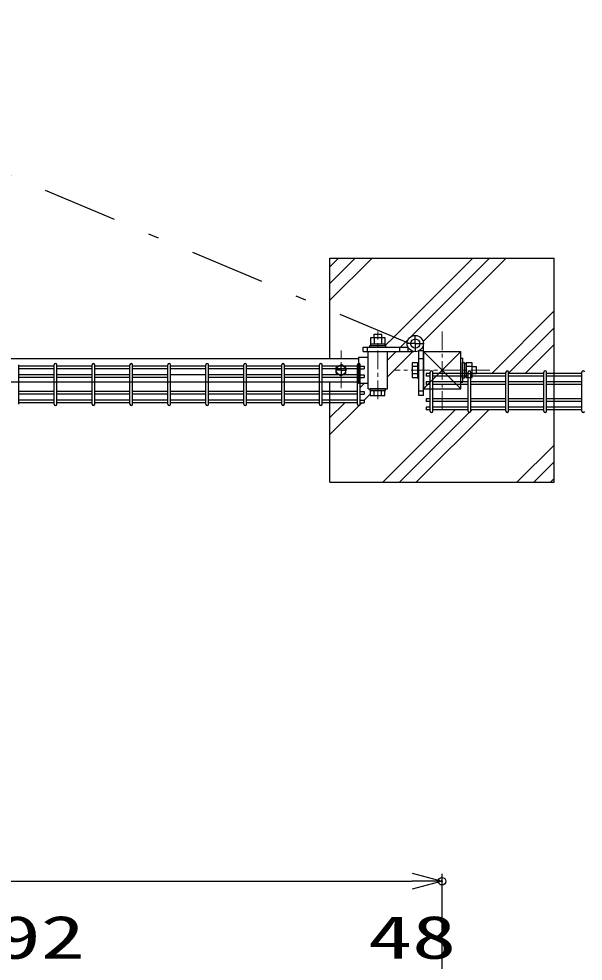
# Model space of a CAD drawing. Units: millimetres, scale not verified. Extents: x -4455 to 4455, y -3150 to 3150.
# Drawn here: x 2046 to 2802, y 1026 to 2288 of the extents above; entities that cross this region are included whole.
import ezdxf
from ezdxf.enums import TextEntityAlignment as Align

# ---------------------------------------------------------------- set-up
doc = ezdxf.new("R2010")
doc.units = ezdxf.units.MM
doc.header["$LTSCALE"] = 20
doc.header["$PDMODE"] = 32
doc.header["$PDSIZE"] = 10
doc.linetypes.add('USER1', pattern=[2, 1.25, -0.25, 0.25, -0.25])
doc.linetypes.add('USER4', pattern=[10.7, 5, -2.5, 0.7, -2.5])
for name, color, linetype, lineweight in [('0-0_0', 7, 'Continuous', 25), ('0-3_Jﾊﾟﾈﾙ', 3, 'Continuous', 25), ('0-4_外形線', 7, 'Continuous', 25), ('0-5_寸法線', 4, 'Continuous', 25), ('0-6_寸法', 4, 'Continuous', 25), ('0-C_扉横枠', 7, 'Continuous', 25), ('0-D_丁番', 3, 'Continuous', 25), ('0-E_軸線', 1, 'USER1', 9), ('0-F_ハッチング', 4, 'Continuous', 25), ('1-4_扉縦枠', 7, 'Continuous', 25)]:
    doc.layers.add(name, color=color, linetype=linetype, lineweight=lineweight)
doc.layers.add('0-7_DEFPOINTS', color=7, linetype='Continuous')
doc.styles.add('ＭＳ ゴシック', font='')
doc.styles.get('ＭＳ ゴシック').set_extended_font_data('MS Gothic')

# ---------------------------------------------------------------- blocks, each defined once
blk = doc.blocks.new('_Open30')
at = {"layer": '0-6_寸法'}
blk.add_line((0, 0), (-20, 0), dxfattribs=at)
blk.add_lwpolyline([(-20, 5.36), (0, 0), (-20, -5.36)], dxfattribs=at)

msp = doc.modelspace()

# ---------------------------------------------------------------- linework, layer by layer
at = {"layer": '0-0_0'}
for p, q in [((2462.82, 1833.24), (2462.82, 1967.74)), ((2462.82, 1967.74), (2762.82, 1967.74)), ((2762.82, 1667.74), (2762.82, 1967.74)), ((2462.82, 1667.74), (2462.82, 1802.24)), ((2462.82, 1667.74), (2762.82, 1667.74))]:
    msp.add_line(p, q, dxfattribs=at)
at = {"layer": '0-3_Jﾊﾟﾈﾙ'}
for p, q in [((2046.38, 1772.44), (2046.38, 1824.84)), ((2093.55, 1823.04), (2046.38, 1823.04)), ((2093.55, 1819.44), (2046.38, 1819.44)), ((2093.55, 1772.44), (2093.55, 1824.84)), ((2097.15, 1772.44), (2097.15, 1824.84)), ((2144.32, 1823.04), (2097.15, 1823.04)), ((2144.32, 1819.44), (2097.15, 1819.44)), ((2144.32, 1772.44), (2144.32, 1824.84)), ((2147.92, 1772.44), (2147.92, 1824.84)), ((2195.09, 1823.04), (2147.92, 1823.04)), ((2195.09, 1819.44), (2147.92, 1819.44)), ((2195.09, 1772.44), (2195.09, 1824.84)), ((2198.69, 1772.44), (2198.69, 1824.84)), ((2245.86, 1823.04), (2198.69, 1823.04)), ((2245.86, 1819.44), (2198.69, 1819.44)), ((2245.86, 1772.44), (2245.86, 1824.84)), ((2249.46, 1772.44), (2249.46, 1824.84)), ((2296.63, 1823.04), (2249.46, 1823.04)), ((2296.63, 1819.44), (2249.46, 1819.44)), ((2296.63, 1772.44), (2296.63, 1824.84)), ((2300.23, 1772.44), (2300.23, 1824.84)), ((2347.39, 1823.04), (2300.23, 1823.04)), ((2347.39, 1819.44), (2300.23, 1819.44)), ((2347.39, 1772.44), (2347.39, 1824.84)), ((2350.99, 1772.44), (2350.99, 1824.84)), ((2398.16, 1823.04), (2350.99, 1823.04)), ((2398.16, 1819.44), (2350.99, 1819.44)), ((2398.16, 1772.44), (2398.16, 1824.84)), ((2401.76, 1772.44), (2401.76, 1824.84)), ((2448.93, 1823.04), (2401.76, 1823.04)), ((2448.93, 1819.44), (2401.76, 1819.44)), ((2448.93, 1772.44), (2448.93, 1824.84)), ((2452.53, 1772.44), (2452.53, 1824.84)), ((2499.7, 1823.04), (2452.53, 1823.04)), ((2499.7, 1819.44), (2452.53, 1819.44)), ((2499.7, 1772.44), (2499.7, 1824.84)), ((2503.3, 1772.44), (2503.3, 1824.84)), ((2503.32, 1823.04), (2508.52, 1823.04)), ((2503.32, 1819.44), (2508.52, 1819.44)), ((2508.52, 1823.04), (2508.52, 1819.44)), ((2093.55, 1811.74), (2046.38, 1811.74)), ((2093.55, 1808.14), (2046.38, 1808.14)), ((2144.32, 1811.74), (2097.15, 1811.74)), ((2144.32, 1808.14), (2097.15, 1808.14)), ((2195.09, 1811.74), (2147.92, 1811.74)), ((2195.09, 1808.14), (2147.92, 1808.14)), ((2245.86, 1811.74), (2198.69, 1811.74)), ((2245.86, 1808.14), (2198.69, 1808.14)), ((2296.63, 1811.74), (2249.46, 1811.74)), ((2347.39, 1811.74), (2300.23, 1811.74)), ((2347.39, 1808.14), (2300.23, 1808.14)), ((2398.16, 1811.74), (2350.99, 1811.74)), ((2398.16, 1808.14), (2350.99, 1808.14)), ((2448.93, 1811.74), (2401.76, 1811.74)), ((2448.93, 1808.14), (2401.76, 1808.14)), ((2499.7, 1811.74), (2452.53, 1811.74)), ((2499.7, 1808.14), (2452.53, 1808.14)), ((2503.32, 1811.74), (2508.52, 1811.74)), ((2503.32, 1808.14), (2508.52, 1808.14)), ((2508.52, 1811.74), (2508.52, 1808.14)), ((2596.82, 1813.54), (2591.62, 1813.54)), ((2591.62, 1813.54), (2591.62, 1809.94)), ((2596.82, 1809.94), (2591.62, 1809.94)), ((2596.82, 1762.94), (2596.82, 1815.34)), ((2600.42, 1762.94), (2600.42, 1815.34)), ((2647.59, 1813.54), (2600.42, 1813.54)), ((2647.59, 1809.94), (2600.42, 1809.94)), ((2647.59, 1762.94), (2647.59, 1815.34)), ((2651.19, 1762.94), (2651.19, 1815.34)), ((2698.36, 1813.54), (2651.19, 1813.54)), ((2698.36, 1809.94), (2651.19, 1809.94)), ((2698.36, 1762.94), (2698.36, 1815.34)), ((2701.96, 1762.94), (2701.96, 1815.34)), ((2749.13, 1813.54), (2701.96, 1813.54)), ((2749.13, 1809.94), (2701.96, 1809.94)), ((2749.13, 1762.94), (2749.13, 1815.34)), ((2752.73, 1762.94), (2752.73, 1815.34)), ((2799.89, 1813.54), (2752.73, 1813.54)), ((2799.89, 1809.94), (2752.73, 1809.94)), ((2799.89, 1762.94), (2799.89, 1815.34)), ((2591.62, 1802.24), (2591.62, 1798.64)), ((2596.82, 1802.24), (2591.62, 1802.24)), ((2596.82, 1798.64), (2591.62, 1798.64)), ((2647.59, 1802.24), (2600.42, 1802.24)), ((2647.59, 1798.64), (2600.42, 1798.64)), ((2698.36, 1802.24), (2651.19, 1802.24)), ((2698.36, 1798.64), (2651.19, 1798.64)), ((2749.13, 1802.24), (2701.96, 1802.24)), ((2749.13, 1798.64), (2701.96, 1798.64)), ((2799.89, 1802.24), (2752.73, 1802.24)), ((2799.89, 1798.64), (2752.73, 1798.64)), ((2093.55, 1789.14), (2046.38, 1789.14)), ((2093.55, 1785.54), (2046.38, 1785.54)), ((2144.32, 1789.14), (2097.15, 1789.14)), ((2144.32, 1785.54), (2097.15, 1785.54)), ((2195.09, 1789.14), (2147.92, 1789.14)), ((2195.09, 1785.54), (2147.92, 1785.54)), ((2245.86, 1789.14), (2198.69, 1789.14)), ((2245.86, 1785.54), (2198.69, 1785.54)), ((2296.63, 1789.14), (2249.46, 1789.14)), ((2296.63, 1785.54), (2249.46, 1785.54)), ((2347.39, 1789.14), (2300.23, 1789.14)), ((2347.39, 1785.54), (2300.23, 1785.54)), ((2398.16, 1789.14), (2350.99, 1789.14)), ((2398.16, 1785.54), (2350.99, 1785.54)), ((2448.93, 1789.14), (2401.76, 1789.14)), ((2448.93, 1785.54), (2401.76, 1785.54)), ((2499.7, 1789.14), (2452.53, 1789.14)), ((2499.7, 1785.54), (2452.53, 1785.54)), ((2503.32, 1789.14), (2508.52, 1789.14)), ((2503.32, 1785.54), (2508.52, 1785.54)), ((2508.52, 1789.14), (2508.52, 1785.54)), ((2596.82, 1779.64), (2591.62, 1779.64)), ((2591.62, 1779.64), (2591.62, 1776.04)), ((2647.59, 1779.64), (2600.42, 1779.64)), ((2698.36, 1779.64), (2651.19, 1779.64)), ((2749.13, 1779.64), (2701.96, 1779.64)), ((2799.89, 1779.64), (2752.73, 1779.64)), ((2093.55, 1777.84), (2046.38, 1777.84)), ((2093.55, 1774.24), (2046.38, 1774.24)), ((2144.32, 1777.84), (2097.15, 1777.84)), ((2144.32, 1774.24), (2097.15, 1774.24)), ((2195.09, 1777.84), (2147.92, 1777.84)), ((2195.09, 1774.24), (2147.92, 1774.24)), ((2245.86, 1777.84), (2198.69, 1777.84)), ((2245.86, 1774.24), (2198.69, 1774.24)), ((2296.63, 1777.84), (2249.46, 1777.84)), ((2296.63, 1774.24), (2249.46, 1774.24)), ((2347.39, 1777.84), (2300.23, 1777.84)), ((2347.39, 1774.24), (2300.23, 1774.24)), ((2398.16, 1777.84), (2350.99, 1777.84)), ((2398.16, 1774.24), (2350.99, 1774.24)), ((2448.93, 1777.84), (2401.76, 1777.84)), ((2448.93, 1774.24), (2401.76, 1774.24)), ((2499.7, 1777.84), (2452.53, 1777.84)), ((2499.7, 1774.24), (2452.53, 1774.24)), ((2503.32, 1777.84), (2508.52, 1777.84)), ((2503.32, 1774.24), (2508.52, 1774.24)), ((2508.52, 1777.84), (2508.52, 1774.24)), ((2596.82, 1776.04), (2591.62, 1776.04)), ((2647.59, 1776.04), (2600.42, 1776.04)), ((2647.59, 1768.34), (2600.42, 1768.34)), ((2698.36, 1776.04), (2651.19, 1776.04)), ((2698.36, 1768.34), (2651.19, 1768.34)), ((2749.13, 1776.04), (2701.96, 1776.04)), ((2749.13, 1768.34), (2701.96, 1768.34)), ((2799.89, 1776.04), (2752.73, 1776.04)), ((2799.89, 1768.34), (2752.73, 1768.34)), ((2596.82, 1764.74), (2591.62, 1764.74)), ((2647.59, 1764.74), (2600.42, 1764.74)), ((2698.36, 1764.74), (2651.19, 1764.74)), ((2749.13, 1764.74), (2701.96, 1764.74)), ((2799.89, 1764.74), (2752.73, 1764.74))]:
    msp.add_line(p, q, dxfattribs=at)
msp.add_lwpolyline([(2596.82, 1768.34), (2591.62, 1768.34), (2591.62, 1764.74)], dxfattribs=at)
for centre, start, end in [((2095.35, 1824.84), 0, 180), ((2146.12, 1824.84), 0, 180), ((2196.89, 1824.84), 0, 180), ((2247.66, 1824.84), 0, 180), ((2298.43, 1824.84), 0, 180), ((2349.19, 1824.84), 0, 180), ((2399.96, 1824.84), 0, 180), ((2450.73, 1824.84), 0, 180), ((2501.5, 1824.84), 0, 180), ((2598.62, 1815.34), 0, 180), ((2649.39, 1815.34), 0, 180), ((2700.16, 1815.34), 0, 180), ((2750.93, 1815.34), 0, 180), ((2801.69, 1815.34), 0, 180), ((2095.35, 1772.44), 180, 0), ((2146.12, 1772.44), 180, 0), ((2196.89, 1772.44), 180, 0), ((2247.66, 1772.44), 180, 0), ((2298.43, 1772.44), 180, 0), ((2349.19, 1772.44), 180, 0), ((2399.96, 1772.44), 180, 0), ((2450.73, 1772.44), 180, 0), ((2501.5, 1772.44), 180, 0), ((2598.62, 1762.94), 180, 0), ((2649.39, 1762.94), 180, 0), ((2700.16, 1762.94), 180, 0), ((2750.93, 1762.94), 180, 0), ((2801.69, 1762.94), 180, 0)]:
    msp.add_arc(centre, 1.8, start, end, dxfattribs=at)
at = {"layer": '0-4_外形線'}
for p, q in [((2637.82, 1842.74), (2587.82, 1792.74)), ((2637.82, 1792.74), (2587.82, 1842.74)), ((2637.82, 1792.74), (2587.82, 1842.74)), ((2637.82, 1842.74), (2587.82, 1792.74)), ((2587.82, 1842.74), (2587.82, 1792.74)), ((2587.82, 1842.74), (2587.82, 1792.74)), ((2587.82, 1842.74), (2637.82, 1842.74)), ((2637.82, 1792.74), (2637.82, 1842.74)), ((2587.82, 1792.74), (2637.82, 1792.74))]:
    msp.add_line(p, q, dxfattribs=at)
at = {"layer": '0-5_寸法線'}
for p, q in [((2612.82, 609.69), (2612.82, 1143.42)), ((312.82, 1133.42), (2572.82, 1133.42))]:
    msp.add_line(p, q, dxfattribs=at)
at = {"layer": '0-7_DEFPOINTS'}
msp.add_point((2612.82, 1133.42), dxfattribs=at)
at = {"layer": '0-C_扉横枠'}
for p, q in [((1486.82, 1833.24), (2500.82, 1833.24)), ((2500.82, 1835.19), (2500.82, 1800.29)), ((2500.82, 1835.19), (2513.82, 1835.19)), ((2477.44, 1817.74), (2471.03, 1817.74)), ((2471.12, 1821.49), (2477.62, 1825.24)), ((2471.12, 1813.98), (2471.12, 1821.49)), ((2477.53, 1817.74), (2477.71, 1817.74)), ((2484.11, 1821.49), (2477.62, 1825.24)), ((2477.62, 1817.92), (2477.62, 1824.32)), ((2477.62, 1817.65), (2477.62, 1817.83)), ((2477.62, 1817.56), (2477.62, 1811.15)), ((2477.8, 1817.74), (2484.2, 1817.74)), ((2484.11, 1813.98), (2484.11, 1821.49)), ((2471.12, 1813.98), (2477.62, 1810.23)), ((2484.11, 1813.98), (2477.62, 1810.23)), ((1486.82, 1802.24), (2500.82, 1802.24)), ((2500.82, 1800.29), (2513.82, 1800.29))]:
    msp.add_line(p, q, dxfattribs=at)
msp.add_circle((2477.62, 1817.74), 6.5, dxfattribs=at)
at = {"layer": '0-D_丁番'}
for p, q in [((2517.02, 1861.24), (2517.02, 1853.24)), ((2536.65, 1861.24), (2517.02, 1861.24)), ((2521.92, 1861.24), (2521.92, 1853.24)), ((2531.74, 1861.24), (2531.74, 1853.24)), ((2536.65, 1853.24), (2536.65, 1861.24)), ((2507.26, 1842.74), (2507.26, 1848.74)), ((2507.26, 1848.74), (2567.17, 1848.74)), ((2507.26, 1842.74), (2575.04, 1842.74)), ((2516.33, 1848.74), (2537.33, 1848.74)), ((2517.02, 1853.24), (2536.65, 1853.24)), ((2517.63, 1850.74), (2517.63, 1853.24)), ((2536.03, 1853.24), (2536.03, 1850.74)), ((2537.33, 1850.74), (2537.33, 1848.74)), ((2567.26, 1842.74), (2567.26, 1848.74)), ((2587.82, 1843.9), (2581.82, 1843.9)), ((2581.82, 1783.9), (2581.82, 1843.81)), ((2587.82, 1783.9), (2587.82, 1851.68)), ((2637.82, 1833.74), (2640.82, 1833.74)), ((2640.82, 1801.74), (2640.82, 1833.74)), ((2572.82, 1827.57), (2572.82, 1807.94)), ((2579.82, 1827.57), (2572.82, 1827.57)), ((2579.82, 1822.67), (2572.82, 1822.67)), ((2579.82, 1828.26), (2579.82, 1807.26)), ((2579.82, 1828.26), (2581.82, 1828.26)), ((2637.82, 1828.21), (2637.82, 1807.21)), ((2640.82, 1828.21), (2642.82, 1828.21)), ((2642.82, 1828.21), (2642.82, 1807.21)), ((2642.82, 1826.91), (2645.32, 1826.91)), ((2653.32, 1827.52), (2645.32, 1827.52)), ((2645.32, 1827.52), (2645.32, 1807.89)), ((2653.32, 1822.61), (2645.32, 1822.61)), ((2653.32, 1807.89), (2653.32, 1827.52)), ((2579.82, 1812.85), (2572.82, 1812.85)), ((2572.82, 1807.94), (2579.82, 1807.94)), ((2579.82, 1807.26), (2581.82, 1807.26)), ((2642.82, 1807.21), (2640.82, 1807.21)), ((2645.32, 1808.51), (2642.82, 1808.51)), ((2653.32, 1812.8), (2645.32, 1812.8)), ((2645.32, 1807.89), (2653.32, 1807.89)), ((2515.98, 1792.74), (2515.98, 1790.74)), ((2536.98, 1792.74), (2516.66, 1792.74)), ((2536.98, 1790.74), (2536.98, 1792.74)), ((2637.82, 1801.74), (2640.82, 1801.74)), ((2515.98, 1790.74), (2536.98, 1790.74)), ((2516.66, 1790.74), (2516.66, 1783.74)), ((2521.57, 1790.74), (2521.57, 1783.74)), ((2531.38, 1790.74), (2531.38, 1783.74)), ((2587.82, 1783.9), (2581.82, 1783.9))]:
    msp.add_line(p, q, dxfattribs=at)
at = {"layer": '0-D_丁番', "color": 2}
for p, q in [((2576.97, 1853.6), (2576.97, 1864.36)), ((2576.78, 1853.42), (2566.02, 1853.42)), ((2576.88, 1853.42), (2577.06, 1853.42)), ((2576.97, 1853.33), (2576.97, 1853.51)), ((2576.97, 1853.24), (2576.97, 1842.48)), ((2577.14, 1853.42), (2587.9, 1853.42))]:
    msp.add_line(p, q, dxfattribs=at)
at = {"layer": '0-D_丁番', "color": 4}
for p, q in [((2513.26, 1842.74), (2513.26, 1848.75)), ((2556.26, 1842.74), (2556.26, 1848.74)), ((2587.82, 1832.9), (2581.81, 1832.9)), ((2587.82, 1789.9), (2581.8, 1789.9))]:
    msp.add_line(p, q, dxfattribs=at)
at = {"layer": '0-D_丁番'}
for points in [[(2521.83, 1861.24), (2521.83, 1866.24), (2531.83, 1866.24), (2531.83, 1861.24)], [(2516.33, 1848.74), (2516.33, 1850.74), (2537.33, 1850.74)], [(2653.32, 1822.71), (2658.32, 1822.71), (2658.32, 1812.71), (2653.32, 1812.71)], [(2516.66, 1783.74), (2536.29, 1783.74), (2536.29, 1790.74)]]:
    msp.add_lwpolyline(points, dxfattribs=at)
for radius in [10.85, 6.15]:
    msp.add_circle((2576.96, 1853.42), radius, dxfattribs=at)
at = {"layer": '0-E_軸線'}
for p, q in [((2526.82, 1779.08), (2526.82, 1869.54)), ((2612.82, 1764.65), (2612.82, 1870.83)), ((2477.62, 1793.58), (2477.62, 1844.15)), ((2477.62, 1793.58), (2477.62, 1844.15)), ((2676.63, 1817.74), (2549, 1817.74)), ((2676.5, 1817.74), (2549.14, 1817.74))]:
    msp.add_line(p, q, dxfattribs=at)
at = {"layer": '0-F_ハッチング', "linetype": 'USER4'}
msp.add_line((2568.69, 1853.42), (1536.11, 2288.27), dxfattribs=at)
at = {"layer": '0-F_ハッチング'}
for p, q in [((2462.82, 1911.39), (2519.16, 1967.74)), ((2462.82, 1933.84), (2496.71, 1967.74)), ((2462.82, 1956.29), (2474.26, 1967.74)), ((2571.04, 1862.46), (2676.32, 1967.74)), ((2587.36, 1856.33), (2698.77, 1967.74)), ((2679.27, 1813.54), (2762.82, 1897.08)), ((2701.96, 1813.77), (2762.82, 1874.63)), ((2539.82, 1808.79), (2573.77, 1842.74)), ((2539.82, 1831.24), (2551.32, 1842.74)), ((2724.17, 1813.54), (2762.82, 1852.18)), ((2503.3, 1794.72), (2508.87, 1800.29)), ((2637.78, 1792.78), (2637.82, 1792.82)), ((2508.52, 1777.49), (2516.66, 1785.63)), ((2462.82, 1754.24), (2482.82, 1774.24)), ((2462.82, 1731.79), (2501.68, 1770.65)), ((2503.28, 1772.25), (2505.27, 1774.24)), ((2533.47, 1667.74), (2630.47, 1764.74)), ((2555.92, 1667.74), (2649.33, 1761.14)), ((2578.37, 1667.74), (2675.37, 1764.74)), ((2651.19, 1763), (2652.92, 1764.74)), ((2713.08, 1667.74), (2762.82, 1717.48)), ((2735.53, 1667.74), (2762.82, 1695.03)), ((2757.98, 1667.74), (2762.82, 1672.58))]:
    msp.add_line(p, q, dxfattribs=at)
for points in [[(2536.87, 1850.74), (2548.18, 1862.05), (2653.87, 1967.74)], [(2557.32, 1848.74), (2563.98, 1855.4), (2567.94, 1859.36)]]:
    msp.add_lwpolyline(points, dxfattribs=at)
at = {"layer": '1-4_扉縦枠'}
for p, q in [((2513.82, 1792.74), (2513.82, 1842.74)), ((2513.82, 1842.74), (2539.82, 1842.74)), ((2539.82, 1792.74), (2539.82, 1842.74)), ((2513.82, 1792.74), (2539.82, 1792.74))]:
    msp.add_line(p, q, dxfattribs=at)

# ---------------------------------------------------------------- block references
at = {"layer": '0-5_寸法線', "xscale": 2, "yscale": 2}
msp.add_blockref('_Open30', (2612.82, 1133.42), dxfattribs=at)

# ---------------------------------------------------------------- texts
at = {"layer": '0-5_寸法線', "color": 2, "style": 'ＭＳ ゴシック', "width": 1.5}
for s, p in [('1092', (1898.82, 1012.32)), ('48', (2513.82, 1012.32))]:
    msp.add_text(s, height=57.77, dxfattribs=at).set_placement(p, align=Align.BOTTOM_LEFT)

doc.saveas('drawing.dxf')
